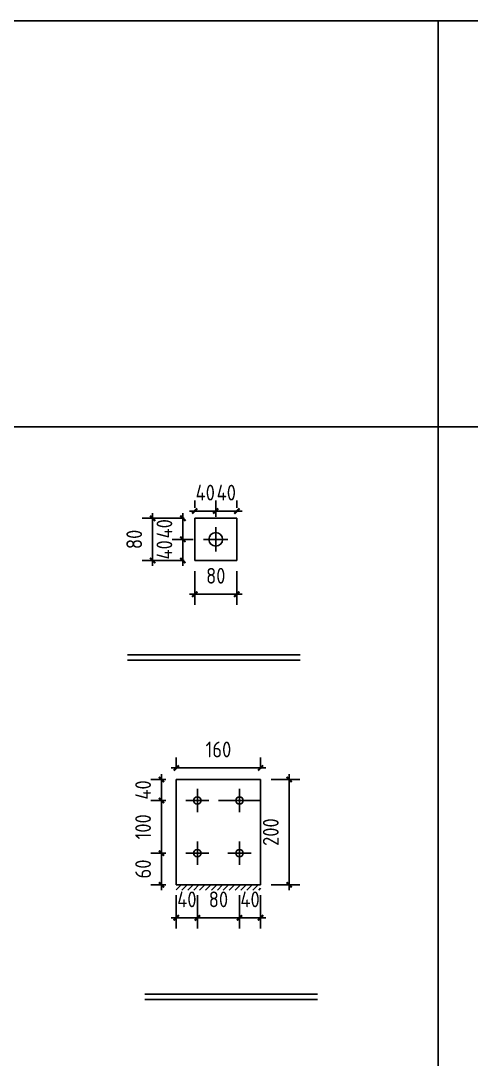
# Model space of a CAD drawing. Extents: x 102162 to 621267, y -39398 to 328893.
# Drawn here: x 289964 to 290820, y 319557 to 321528 of the extents above; entities that cross this region are included whole.
import ezdxf

# ---------------------------------------------------------------- set-up
doc = ezdxf.new("R2010")
doc.units = 0
doc.header["$LTSCALE"] = 1000
doc.header["$MEASUREMENT"] = 0
doc.styles.get("Standard").update_dxf_attribs({"font": 'gbenor.shx', "bigfont": 'gbcbig.shx'})
doc.dimstyles.get("Standard").update_dxf_attribs({"dimscale": 100, "dimtxt": 3.5, "dimasz": 1, "dimexe": 2.5, "dimexo": 3, "dimgap": 1.5, "dimtad": 1, "dimdec": 0, "dimzin": 0, "dimdsep": 46, "dimtxsty": 'Standard', "dimblk": 'ARCHTICK', "dimcen": 0.09, "dimadec": 0, "dimazin": 0, "dimtfac": 1, "dimtdec": 0, "dimtix": 1, "dimtmove": 2, "dimatfit": 3, "dimfxl": 1, "dimtolj": 1, "dimtzin": 0, "dimarcsym": 0})

# ---------------------------------------------------------------- blocks, each defined once
blk = doc.blocks.new('_ArchTick')
at = {"color": 0, "linetype": 'ByBlock', "const_width": 0.4}
blk.add_lwpolyline([(-0.5, -0.5), (0.5, 0.5)], dxfattribs=at)
blk = doc.blocks.new('*D10183')
at = {"color": 3, "lineweight": -2}
for p, q in [((290291.6, 320543.9), (290252.1, 320543.9)), ((290272.1, 320543.9), (290272.1, 320553.9)), ((290272.1, 320503.8), (290272.1, 320543.9)), ((290274.6, 320503.8), (290252.1, 320503.8)), ((290272.1, 320503.8), (290272.1, 320493.8))]:
    blk.add_line(p, q, dxfattribs=at)
at = {"layer": 'Defpoints', "color": 0}
for p in [(290272.1, 320543.9), (290311.6, 320543.9), (290294.6, 320503.8)]:
    blk.add_point(p, dxfattribs=at)
at = {"color": 3, "lineweight": -2, "xscale": 10, "yscale": 10, "zscale": 10}
for p, rotation in [((290272.1, 320543.9), 270), ((290272.1, 320503.8), 90)]:
    blk.add_blockref('_ArchTick', p, dxfattribs=dict(at, rotation=rotation))
at = {"color": 0, "insert": (290237.1, 320523.9), "char_height": 30, "attachment_point": 5, "rotation": 90}
blk.add_mtext('\\A1;40', dxfattribs=at)
blk = doc.blocks.new('*D10089')
at = {"color": 3, "lineweight": -2}
for p, q in [((290274.6, 320583.8), (290252.1, 320583.8)), ((290272.1, 320583.8), (290272.1, 320593.8)), ((290272.1, 320543.9), (290272.1, 320583.8)), ((290291.6, 320543.9), (290252.1, 320543.9)), ((290272.1, 320543.9), (290272.1, 320533.9))]:
    blk.add_line(p, q, dxfattribs=at)
at = {"layer": 'Defpoints', "color": 0}
for p in [(290272.1, 320583.8), (290294.6, 320583.8), (290311.6, 320543.9)]:
    blk.add_point(p, dxfattribs=at)
at = {"color": 3, "lineweight": -2, "xscale": 10, "yscale": 10, "zscale": 10}
for p, rotation in [((290272.1, 320583.8), 270), ((290272.1, 320543.9), 90)]:
    blk.add_blockref('_ArchTick', p, dxfattribs=dict(at, rotation=rotation))
at = {"color": 0, "insert": (290237.1, 320563.9), "char_height": 30, "attachment_point": 5, "rotation": 90}
blk.add_mtext('\\A1;40', dxfattribs=at)
blk = doc.blocks.new('*D10090')
at = {"color": 3, "lineweight": -2}
for p, q in [((290274.6, 320583.8), (290194.7, 320583.8)), ((290214.7, 320493.8), (290214.7, 320593.8)), ((290274.6, 320503.8), (290194.7, 320503.8))]:
    blk.add_line(p, q, dxfattribs=at)
at = {"layer": 'Defpoints', "color": 0}
for p in [(290214.7, 320583.8), (290294.6, 320583.8), (290294.6, 320503.8)]:
    blk.add_point(p, dxfattribs=at)
at = {"color": 3, "lineweight": -2, "xscale": 10, "yscale": 10, "zscale": 10}
for p, rotation in [((290214.7, 320583.8), 90), ((290214.7, 320503.8), 270)]:
    blk.add_blockref('_ArchTick', p, dxfattribs=dict(at, rotation=rotation))
at = {"color": 0, "insert": (290179.7, 320543.8), "char_height": 30, "attachment_point": 5, "rotation": 90}
blk.add_mtext('\\A1;80', dxfattribs=at)
blk = doc.blocks.new('*D10091')
at = {"color": 3, "lineweight": -2}
for p, q in [((290294.6, 320603.8), (290294.6, 320617.6)), ((290334.6, 320586.9), (290334.6, 320617.6)), ((290294.6, 320597.6), (290284.6, 320597.6)), ((290294.6, 320597.6), (290334.6, 320597.6)), ((290334.6, 320597.6), (290344.6, 320597.6))]:
    blk.add_line(p, q, dxfattribs=at)
at = {"layer": 'Defpoints', "color": 0}
for p in [(290294.6, 320583.8), (290334.6, 320597.6), (290334.6, 320566.9)]:
    blk.add_point(p, dxfattribs=at)
at = {"color": 3, "lineweight": -2, "xscale": 10, "yscale": 10, "zscale": 10}
blk.add_blockref('_ArchTick', (290294.6, 320597.6), dxfattribs=at)
at = {"color": 3, "lineweight": -2, "xscale": 10, "yscale": 10, "zscale": 10, "rotation": 180}
blk.add_blockref('_ArchTick', (290334.6, 320597.6), dxfattribs=at)
at = {"color": 0, "insert": (290314.6, 320632.6), "char_height": 30, "attachment_point": 5}
blk.add_mtext('\\A1;40', dxfattribs=at)
blk = doc.blocks.new('*D10092')
at = {"color": 3, "lineweight": -2}
for p, q in [((290334.6, 320586.9), (290334.6, 320617.6)), ((290374.6, 320603.8), (290374.6, 320617.6)), ((290334.6, 320597.6), (290324.6, 320597.6)), ((290334.6, 320597.6), (290374.6, 320597.6)), ((290374.6, 320597.6), (290384.6, 320597.6))]:
    blk.add_line(p, q, dxfattribs=at)
at = {"layer": 'Defpoints', "color": 0}
for p in [(290374.6, 320597.6), (290374.6, 320583.8), (290334.6, 320566.9)]:
    blk.add_point(p, dxfattribs=at)
at = {"color": 3, "lineweight": -2, "xscale": 10, "yscale": 10, "zscale": 10}
blk.add_blockref('_ArchTick', (290334.6, 320597.6), dxfattribs=at)
at = {"color": 3, "lineweight": -2, "xscale": 10, "yscale": 10, "zscale": 10, "rotation": 180}
blk.add_blockref('_ArchTick', (290374.6, 320597.6), dxfattribs=at)
at = {"color": 0, "insert": (290354.6, 320632.6), "char_height": 30, "attachment_point": 5}
blk.add_mtext('\\A1;40', dxfattribs=at)
blk = doc.blocks.new('*D10093')
at = {"color": 3, "lineweight": -2}
for p, q in [((290294.6, 320483.8), (290294.6, 320419.7)), ((290374.6, 320483.8), (290374.6, 320419.7)), ((290384.6, 320439.7), (290284.6, 320439.7))]:
    blk.add_line(p, q, dxfattribs=at)
at = {"layer": 'Defpoints', "color": 0}
for p in [(290294.6, 320503.8), (290374.6, 320503.8), (290294.6, 320439.7)]:
    blk.add_point(p, dxfattribs=at)
at = {"color": 3, "lineweight": -2, "xscale": 10, "yscale": 10, "zscale": 10, "rotation": 180}
blk.add_blockref('_ArchTick', (290294.6, 320439.7), dxfattribs=at)
at = {"color": 3, "lineweight": -2, "xscale": 10, "yscale": 10, "zscale": 10}
blk.add_blockref('_ArchTick', (290374.6, 320439.7), dxfattribs=at)
at = {"color": 0, "insert": (290334.6, 320474.7), "char_height": 30, "attachment_point": 5}
blk.add_mtext('\\A1;80', dxfattribs=at)
blk = doc.blocks.new('*D10094')
at = {"color": 3, "lineweight": -2}
for p, q in [((290259.7, 319868.2), (290259.7, 319805.5)), ((290299.7, 319868.2), (290299.7, 319805.5)), ((290259.7, 319825.5), (290249.7, 319825.5)), ((290259.7, 319825.5), (290299.7, 319825.5)), ((290299.7, 319825.5), (290309.7, 319825.5))]:
    blk.add_line(p, q, dxfattribs=at)
at = {"layer": 'Defpoints', "color": 0}
for p in [(290259.7, 319888.2), (290299.7, 319888.2), (290299.7, 319825.5)]:
    blk.add_point(p, dxfattribs=at)
at = {"color": 3, "lineweight": -2, "xscale": 10, "yscale": 10, "zscale": 10}
blk.add_blockref('_ArchTick', (290259.7, 319825.5), dxfattribs=at)
at = {"color": 3, "lineweight": -2, "xscale": 10, "yscale": 10, "zscale": 10, "rotation": 180}
blk.add_blockref('_ArchTick', (290299.7, 319825.5), dxfattribs=at)
at = {"color": 0, "insert": (290279.7, 319860.5), "char_height": 30, "attachment_point": 5}
blk.add_mtext('\\A1;40', dxfattribs=at)
blk = doc.blocks.new('*D9978')
at = {"color": 3, "lineweight": -2}
for p, q in [((290299.7, 319868.2), (290299.7, 319805.5)), ((290379.7, 319868.2), (290379.7, 319805.5)), ((290289.7, 319825.5), (290389.7, 319825.5))]:
    blk.add_line(p, q, dxfattribs=at)
at = {"layer": 'Defpoints', "color": 0}
for p in [(290299.7, 319888.2), (290379.7, 319888.2), (290379.7, 319825.5)]:
    blk.add_point(p, dxfattribs=at)
at = {"color": 3, "lineweight": -2, "xscale": 10, "yscale": 10, "zscale": 10, "rotation": 180}
blk.add_blockref('_ArchTick', (290299.7, 319825.5), dxfattribs=at)
at = {"color": 3, "lineweight": -2, "xscale": 10, "yscale": 10, "zscale": 10}
blk.add_blockref('_ArchTick', (290379.7, 319825.5), dxfattribs=at)
at = {"color": 0, "insert": (290339.7, 319860.5), "char_height": 30, "attachment_point": 5}
blk.add_mtext('\\A1;80', dxfattribs=at)
blk = doc.blocks.new('*D9979')
at = {"color": 3, "lineweight": -2}
for p, q in [((290379.7, 319868.2), (290379.7, 319805.5)), ((290419.7, 319868.2), (290419.7, 319805.5)), ((290379.7, 319825.5), (290369.7, 319825.5)), ((290379.7, 319825.5), (290419.7, 319825.5)), ((290419.7, 319825.5), (290429.7, 319825.5))]:
    blk.add_line(p, q, dxfattribs=at)
at = {"layer": 'Defpoints', "color": 0}
for p in [(290379.7, 319888.2), (290419.7, 319888.2), (290419.7, 319825.5)]:
    blk.add_point(p, dxfattribs=at)
at = {"color": 3, "lineweight": -2, "xscale": 10, "yscale": 10, "zscale": 10}
blk.add_blockref('_ArchTick', (290379.7, 319825.5), dxfattribs=at)
at = {"color": 3, "lineweight": -2, "xscale": 10, "yscale": 10, "zscale": 10, "rotation": 180}
blk.add_blockref('_ArchTick', (290419.7, 319825.5), dxfattribs=at)
at = {"color": 0, "insert": (290399.7, 319860.5), "char_height": 30, "attachment_point": 5}
blk.add_mtext('\\A1;40', dxfattribs=at)
blk = doc.blocks.new('*D9980')
at = {"color": 3, "lineweight": -2}
for p, q in [((290231.6, 319948.2), (290231.6, 319958.2)), ((290239.7, 319948.2), (290211.6, 319948.2)), ((290231.6, 319888.2), (290231.6, 319948.2)), ((290239.7, 319888.2), (290211.6, 319888.2)), ((290231.6, 319888.2), (290231.6, 319878.2))]:
    blk.add_line(p, q, dxfattribs=at)
at = {"layer": 'Defpoints', "color": 0}
for p in [(290231.6, 319948.2), (290259.7, 319948.2), (290259.7, 319888.2)]:
    blk.add_point(p, dxfattribs=at)
at = {"color": 3, "lineweight": -2, "xscale": 10, "yscale": 10, "zscale": 10}
for p, rotation in [((290231.6, 319948.2), 270), ((290231.6, 319888.2), 90)]:
    blk.add_blockref('_ArchTick', p, dxfattribs=dict(at, rotation=rotation))
at = {"color": 0, "insert": (290196.6, 319918.2), "char_height": 30, "attachment_point": 5, "rotation": 90}
blk.add_mtext('\\A1;60', dxfattribs=at)
blk = doc.blocks.new('*D9981')
at = {"color": 3, "lineweight": -2}
for p, q in [((290231.6, 319938.2), (290231.6, 320058.2)), ((290239.7, 320048.2), (290211.6, 320048.2)), ((290239.7, 319948.2), (290211.6, 319948.2))]:
    blk.add_line(p, q, dxfattribs=at)
at = {"layer": 'Defpoints', "color": 0}
for p in [(290231.6, 320048.2), (290259.7, 320048.2), (290259.7, 319948.2)]:
    blk.add_point(p, dxfattribs=at)
at = {"color": 3, "lineweight": -2, "xscale": 10, "yscale": 10, "zscale": 10}
for p, rotation in [((290231.6, 320048.2), 90), ((290231.6, 319948.2), 270)]:
    blk.add_blockref('_ArchTick', p, dxfattribs=dict(at, rotation=rotation))
at = {"color": 0, "insert": (290196.6, 319998.2), "char_height": 30, "attachment_point": 5, "rotation": 90}
blk.add_mtext('\\A1;100', dxfattribs=at)
blk = doc.blocks.new('*D10095')
at = {"color": 3, "lineweight": -2}
for p, q in [((290231.6, 320088.2), (290231.6, 320098.2)), ((290239.7, 320088.2), (290211.6, 320088.2)), ((290231.6, 320048.2), (290231.6, 320088.2)), ((290239.7, 320048.2), (290211.6, 320048.2)), ((290231.6, 320048.2), (290231.6, 320038.2))]:
    blk.add_line(p, q, dxfattribs=at)
at = {"layer": 'Defpoints', "color": 0}
for p in [(290231.6, 320088.2), (290259.7, 320088.2), (290259.7, 320048.2)]:
    blk.add_point(p, dxfattribs=at)
at = {"color": 3, "lineweight": -2, "xscale": 10, "yscale": 10, "zscale": 10}
for p, rotation in [((290231.6, 320088.2), 270), ((290231.6, 320048.2), 90)]:
    blk.add_blockref('_ArchTick', p, dxfattribs=dict(at, rotation=rotation))
at = {"color": 0, "insert": (290196.6, 320068.2), "char_height": 30, "attachment_point": 5, "rotation": 90}
blk.add_mtext('\\A1;40', dxfattribs=at)
blk = doc.blocks.new('*D10096')
at = {"color": 3, "lineweight": -2}
for p, q in [((290259.7, 320108.2), (290259.7, 320130)), ((290419.7, 320108.2), (290419.7, 320130)), ((290429.7, 320110), (290249.7, 320110))]:
    blk.add_line(p, q, dxfattribs=at)
at = {"layer": 'Defpoints', "color": 0}
for p in [(290259.7, 320110), (290259.7, 320088.2), (290419.7, 320088.2)]:
    blk.add_point(p, dxfattribs=at)
at = {"color": 3, "lineweight": -2, "xscale": 10, "yscale": 10, "zscale": 10, "rotation": 180}
blk.add_blockref('_ArchTick', (290259.7, 320110), dxfattribs=at)
at = {"color": 3, "lineweight": -2, "xscale": 10, "yscale": 10, "zscale": 10}
blk.add_blockref('_ArchTick', (290419.7, 320110), dxfattribs=at)
at = {"color": 0, "insert": (290339.7, 320145), "char_height": 30, "attachment_point": 5}
blk.add_mtext('\\A1;160', dxfattribs=at)
blk = doc.blocks.new('*D9982')
at = {"color": 3, "lineweight": -2}
for p, q in [((290474.1, 320098.2), (290474.1, 319878.2)), ((290439.7, 320088.2), (290494.1, 320088.2)), ((290439.7, 319888.2), (290494.1, 319888.2))]:
    blk.add_line(p, q, dxfattribs=at)
at = {"layer": 'Defpoints', "color": 0}
for p in [(290419.7, 320088.2), (290419.7, 319888.2), (290474.1, 319888.2)]:
    blk.add_point(p, dxfattribs=at)
at = {"color": 3, "lineweight": -2, "xscale": 10, "yscale": 10, "zscale": 10}
for p, rotation in [((290474.1, 320088.2), 90), ((290474.1, 319888.2), 270)]:
    blk.add_blockref('_ArchTick', p, dxfattribs=dict(at, rotation=rotation))
at = {"color": 0, "insert": (290439.1, 319988.2), "char_height": 30, "attachment_point": 5, "rotation": 90}
blk.add_mtext('\\A1;200', dxfattribs=at)

msp = doc.modelspace()

# ---------------------------------------------------------------- hatches: boundary and pattern name
h = msp.add_hatch()
h.set_pattern_fill('ANSI31', color=256, scale=5, style=0)
h.set_pattern_definition([(45, (48967.312, 222236.897), (-5.61266008, 5.61266008), [])])
h.paths.add_polyline_path([(290419.7, 319888.2), (290414.5, 319888.2), (290419.7, 319881.5)], flags=17)
h.paths.add_polyline_path([(290414.5, 319888.2), (290259.7, 319888.2), (290259.7, 319878.2), (290419.7, 319878.2), (290419.7, 319881.5)])

# ---------------------------------------------------------------- linework, layer by layer
for p, q in [((290294.6, 320503.8), (290294.6, 320583.8)), ((290294.6, 320583.8), (290374.6, 320583.8)), ((290374.6, 320583.8), (290374.6, 320503.8)), ((290334.6, 320520.9), (290334.6, 320566.9)), ((290357.6, 320543.9), (290311.6, 320543.9)), ((290374.6, 320503.8), (290294.6, 320503.8)), ((290167.3, 320324.4), (290495, 320324.4)), ((290167.3, 320314.4), (290495, 320314.4)), ((290259.7, 320088.2), (290259.7, 319888.2)), ((290419.7, 320088.2), (290259.7, 320088.2)), ((290299.7, 320070.2), (290299.7, 320026.2)), ((290379.7, 320070.2), (290379.7, 320026.2)), ((290419.7, 319888.2), (290419.7, 320088.2)), ((290321.7, 320048.2), (290277.7, 320048.2)), ((290419.7, 320048.2), (290339.7, 320048.2)), ((290401.7, 320048.2), (290357.7, 320048.2)), ((290299.7, 319970.2), (290299.7, 319926.2)), ((290379.7, 319970.2), (290379.7, 319926.2)), ((290321.7, 319948.2), (290277.7, 319948.2)), ((290401.7, 319948.2), (290357.7, 319948.2)), ((290259.7, 319888.2), (290419.7, 319888.2)), ((290200.1, 319680.6), (290527.8, 319680.6)), ((290200.1, 319670.6), (290527.8, 319670.6))]:
    msp.add_line(p, q)
for points in [[(286301.7, 320757.4), (290756.7, 320757.4), (290756.7, 321528.2), (286301.7, 321528.2)], [(290756.7, 320757.4), (295211.7, 320757.4), (295211.7, 321528.2), (290756.7, 321528.2)], [(286301.7, 320757.4), (290756.7, 320757.4), (290756.7, 317607.4), (286301.7, 317607.4)], [(290756.7, 320757.4), (293726.7, 320757.4), (293726.7, 318657.4), (290756.7, 318657.4)]]:
    msp.add_lwpolyline(points, close=True)
for centre, radius in [((290334.6, 320543.9), 13), ((290299.7, 320048.2), 7), ((290379.7, 320048.2), 7), ((290299.7, 319948.2), 7), ((290379.7, 319948.2), 7)]:
    msp.add_circle(centre, radius)

# ---------------------------------------------------------------- dimensions: what is measured, and where the dimension line sits
for base, p1, p2, picture, middle in [((290334.6, 320597.6), (290294.6, 320583.8), (290334.6, 320566.9), '*D10091', (290314.6, 320632.6)), ((290374.6, 320597.6), (290334.6, 320566.9), (290374.6, 320583.8), '*D10092', (290354.6, 320632.6)), ((290299.7, 319825.5), (290259.7, 319888.2), (290299.7, 319888.2), '*D10094', (290279.7, 319860.5)), ((290379.7, 319825.5), (290299.7, 319888.2), (290379.7, 319888.2), '*D9978', (290339.7, 319860.5)), ((290419.7, 319825.5), (290379.7, 319888.2), (290419.7, 319888.2), '*D9979', (290399.7, 319860.5))]:
    dim = msp.add_linear_dim(base=base, p1=p1, p2=p2, dimstyle='Standard', override={"dimtxt": 0.3, "dimasz": 0.1, "dimexe": 0.2, "dimexo": 0.2, "dimgap": 0.2, "dimdle": 0.1, "dimclrd": 3, "dimclre": 3})
    dim.commit()
    dim.dimension.update_dxf_attribs({"geometry": picture, "text_midpoint": middle})
for p1, p2, distance, picture, middle in [((290294.6, 320503.8), (290294.6, 320583.8), 79.9, '*D10090', (290179.7, 320543.8)), ((290374.6, 320503.8), (290294.6, 320503.8), 64.1, '*D10093', (290334.6, 320474.7)), ((290419.7, 320088.2), (290259.7, 320088.2), -21.8, '*D10096', (290339.7, 320145)), ((290419.7, 320088.2), (290419.7, 319888.2), 54.4, '*D9982', (290439.1, 319988.2))]:
    dim = msp.add_aligned_dim(p1=p1, p2=p2, distance=distance, dimstyle='Standard', override={"dimtxt": 0.3, "dimasz": 0.1, "dimexe": 0.2, "dimexo": 0.2, "dimgap": 0.2, "dimdle": 0.1, "dimclrd": 3, "dimclre": 3})
    dim.commit()
    dim.dimension.update_dxf_attribs({"geometry": picture, "text_midpoint": middle})
for base, p1, p2, picture, middle in [((290272.1, 320583.8), (290311.6, 320543.9), (290294.6, 320583.8), '*D10089', (290237.1, 320563.9)), ((290272.1, 320543.9), (290294.6, 320503.8), (290311.6, 320543.9), '*D10183', (290237.1, 320523.9)), ((290231.6, 320088.2), (290259.7, 320048.2), (290259.7, 320088.2), '*D10095', (290196.6, 320068.2)), ((290231.6, 320048.2), (290259.7, 319948.2), (290259.7, 320048.2), '*D9981', (290196.6, 319998.2)), ((290231.6, 319948.2), (290259.7, 319888.2), (290259.7, 319948.2), '*D9980', (290196.6, 319918.2))]:
    dim = msp.add_linear_dim(base=base, p1=p1, p2=p2, angle=90, dimstyle='Standard', override={"dimtxt": 0.3, "dimasz": 0.1, "dimexe": 0.2, "dimexo": 0.2, "dimgap": 0.2, "dimdle": 0.1, "dimclrd": 3, "dimclre": 3})
    dim.commit()
    dim.dimension.update_dxf_attribs({"geometry": picture, "text_midpoint": middle})

doc.saveas('drawing.dxf')
